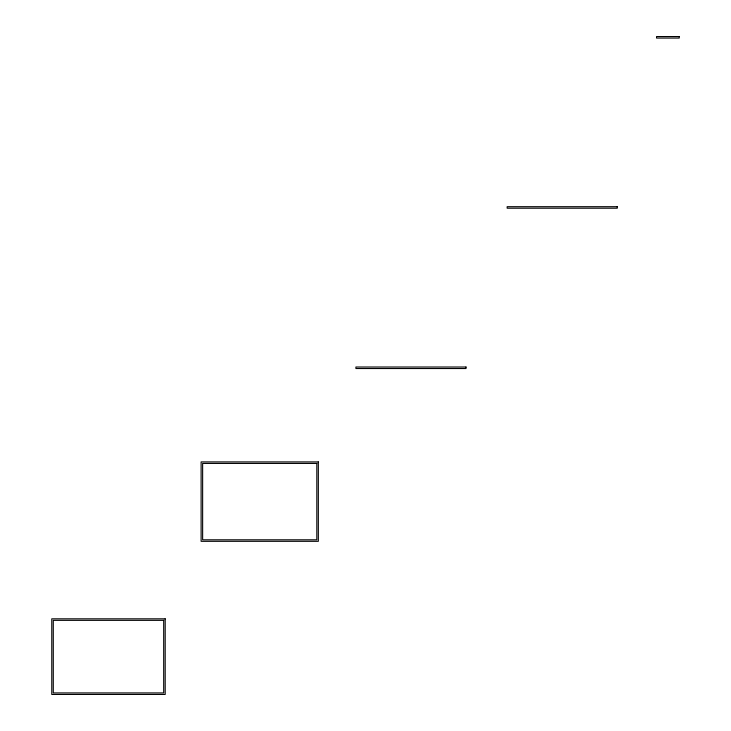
<?xml version="1.0" encoding="UTF-8"?>
<svg xmlns="http://www.w3.org/2000/svg" width="731" height="731" viewBox="0 0 731 731"><rect width="100%" height="100%" fill="white"/><g stroke="black" fill="none" stroke-linecap="round" stroke-linejoin="round"><path stroke-width="1.1" d="M679.227 36.55L656.548 36.55L656.548 38.067L679.227 38.067L679.227 36.55M617.256 206.699L507.159 206.699L507.159 208.207L617.256 208.207L617.256 206.699M466.022 367.017L355.915 367.017L355.915 368.525L466.022 368.525L466.022 367.017M318.332 461.919L201.116 461.919L201.116 541.315L318.332 541.315L318.332 461.919M316.815 463.427L202.633 463.427L202.633 539.807L316.815 539.807L316.815 463.427M165.197 618.828L51.773 618.828L51.773 694.45L165.197 694.45L165.197 618.828M163.689 620.345L53.281 620.345L53.281 692.933L163.689 692.933L163.689 620.345"/></g></svg>
